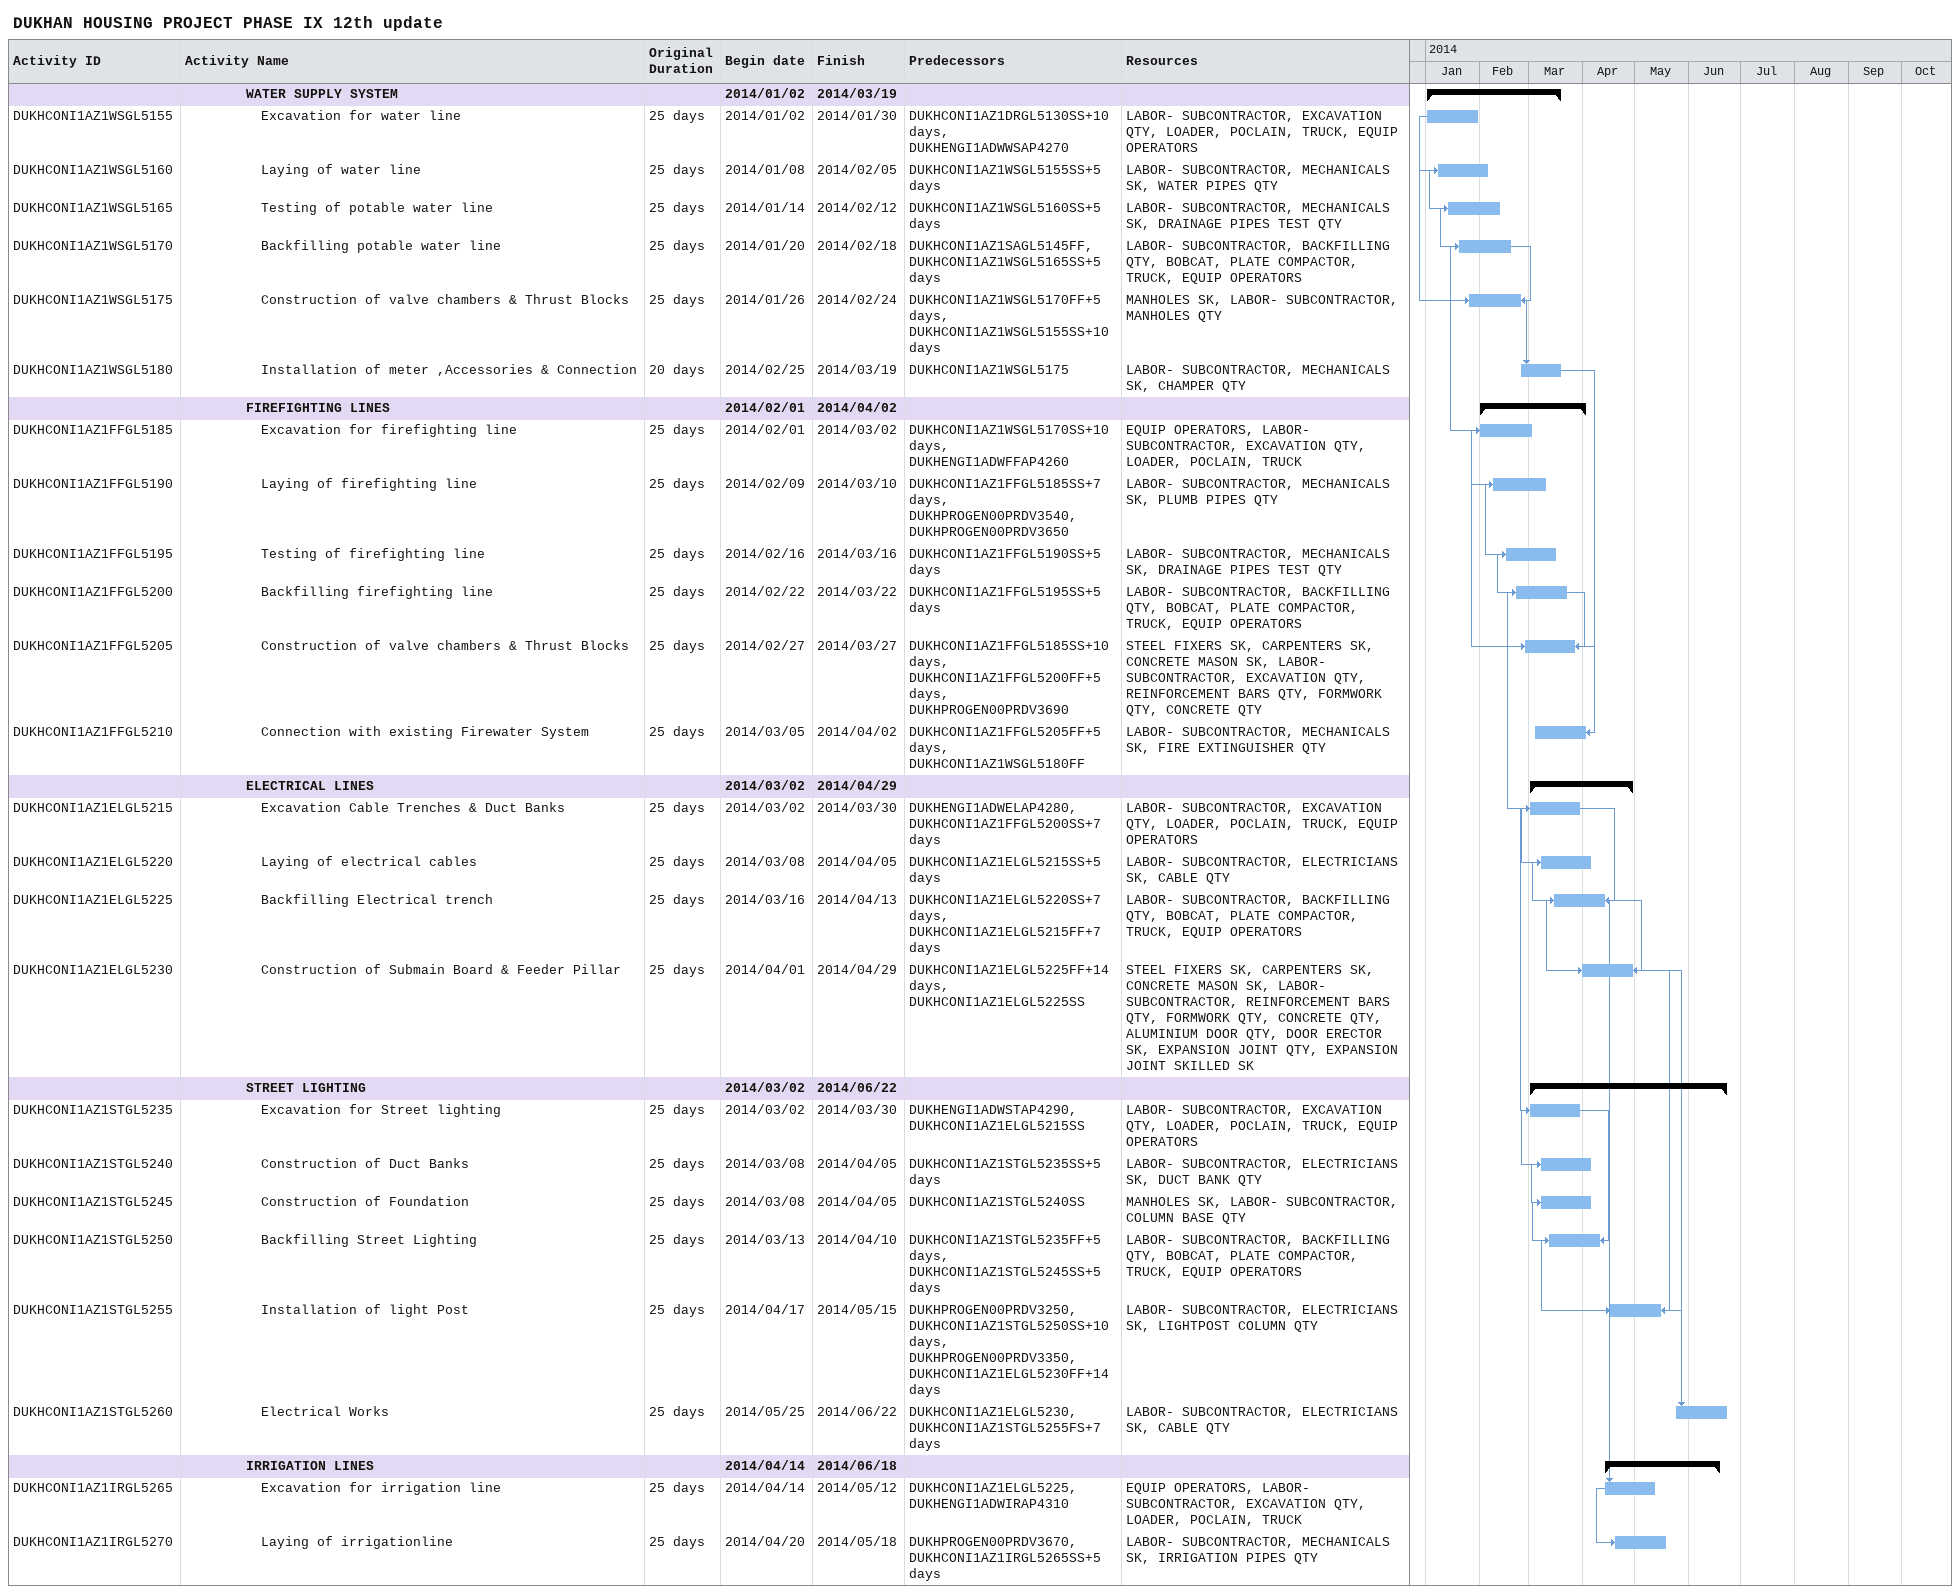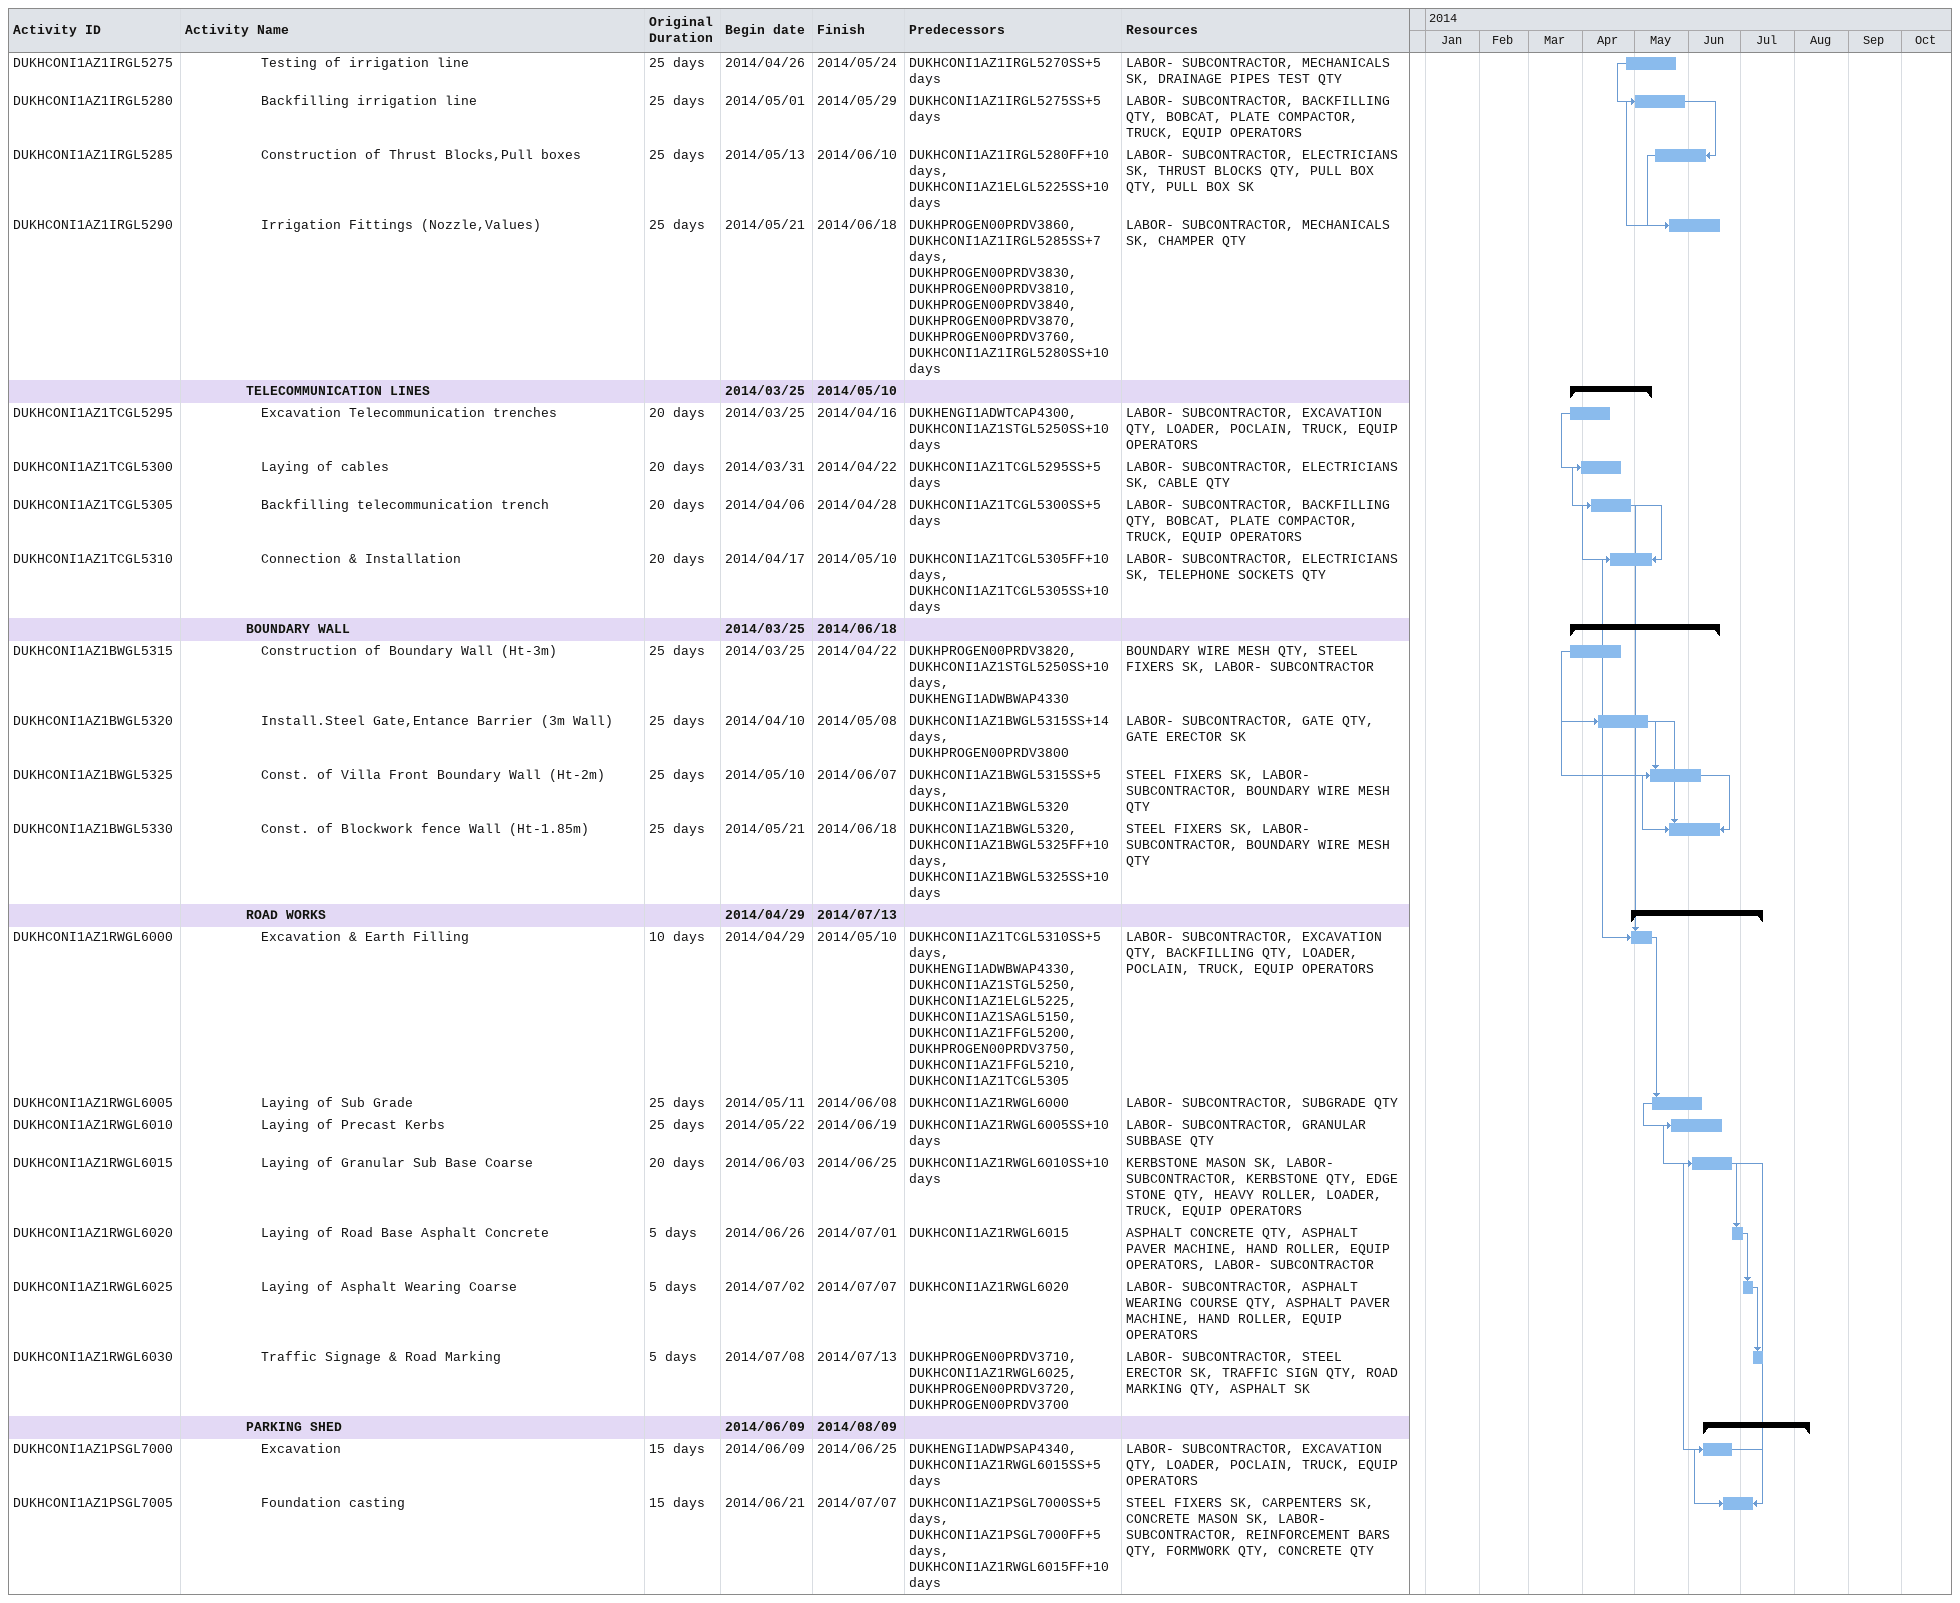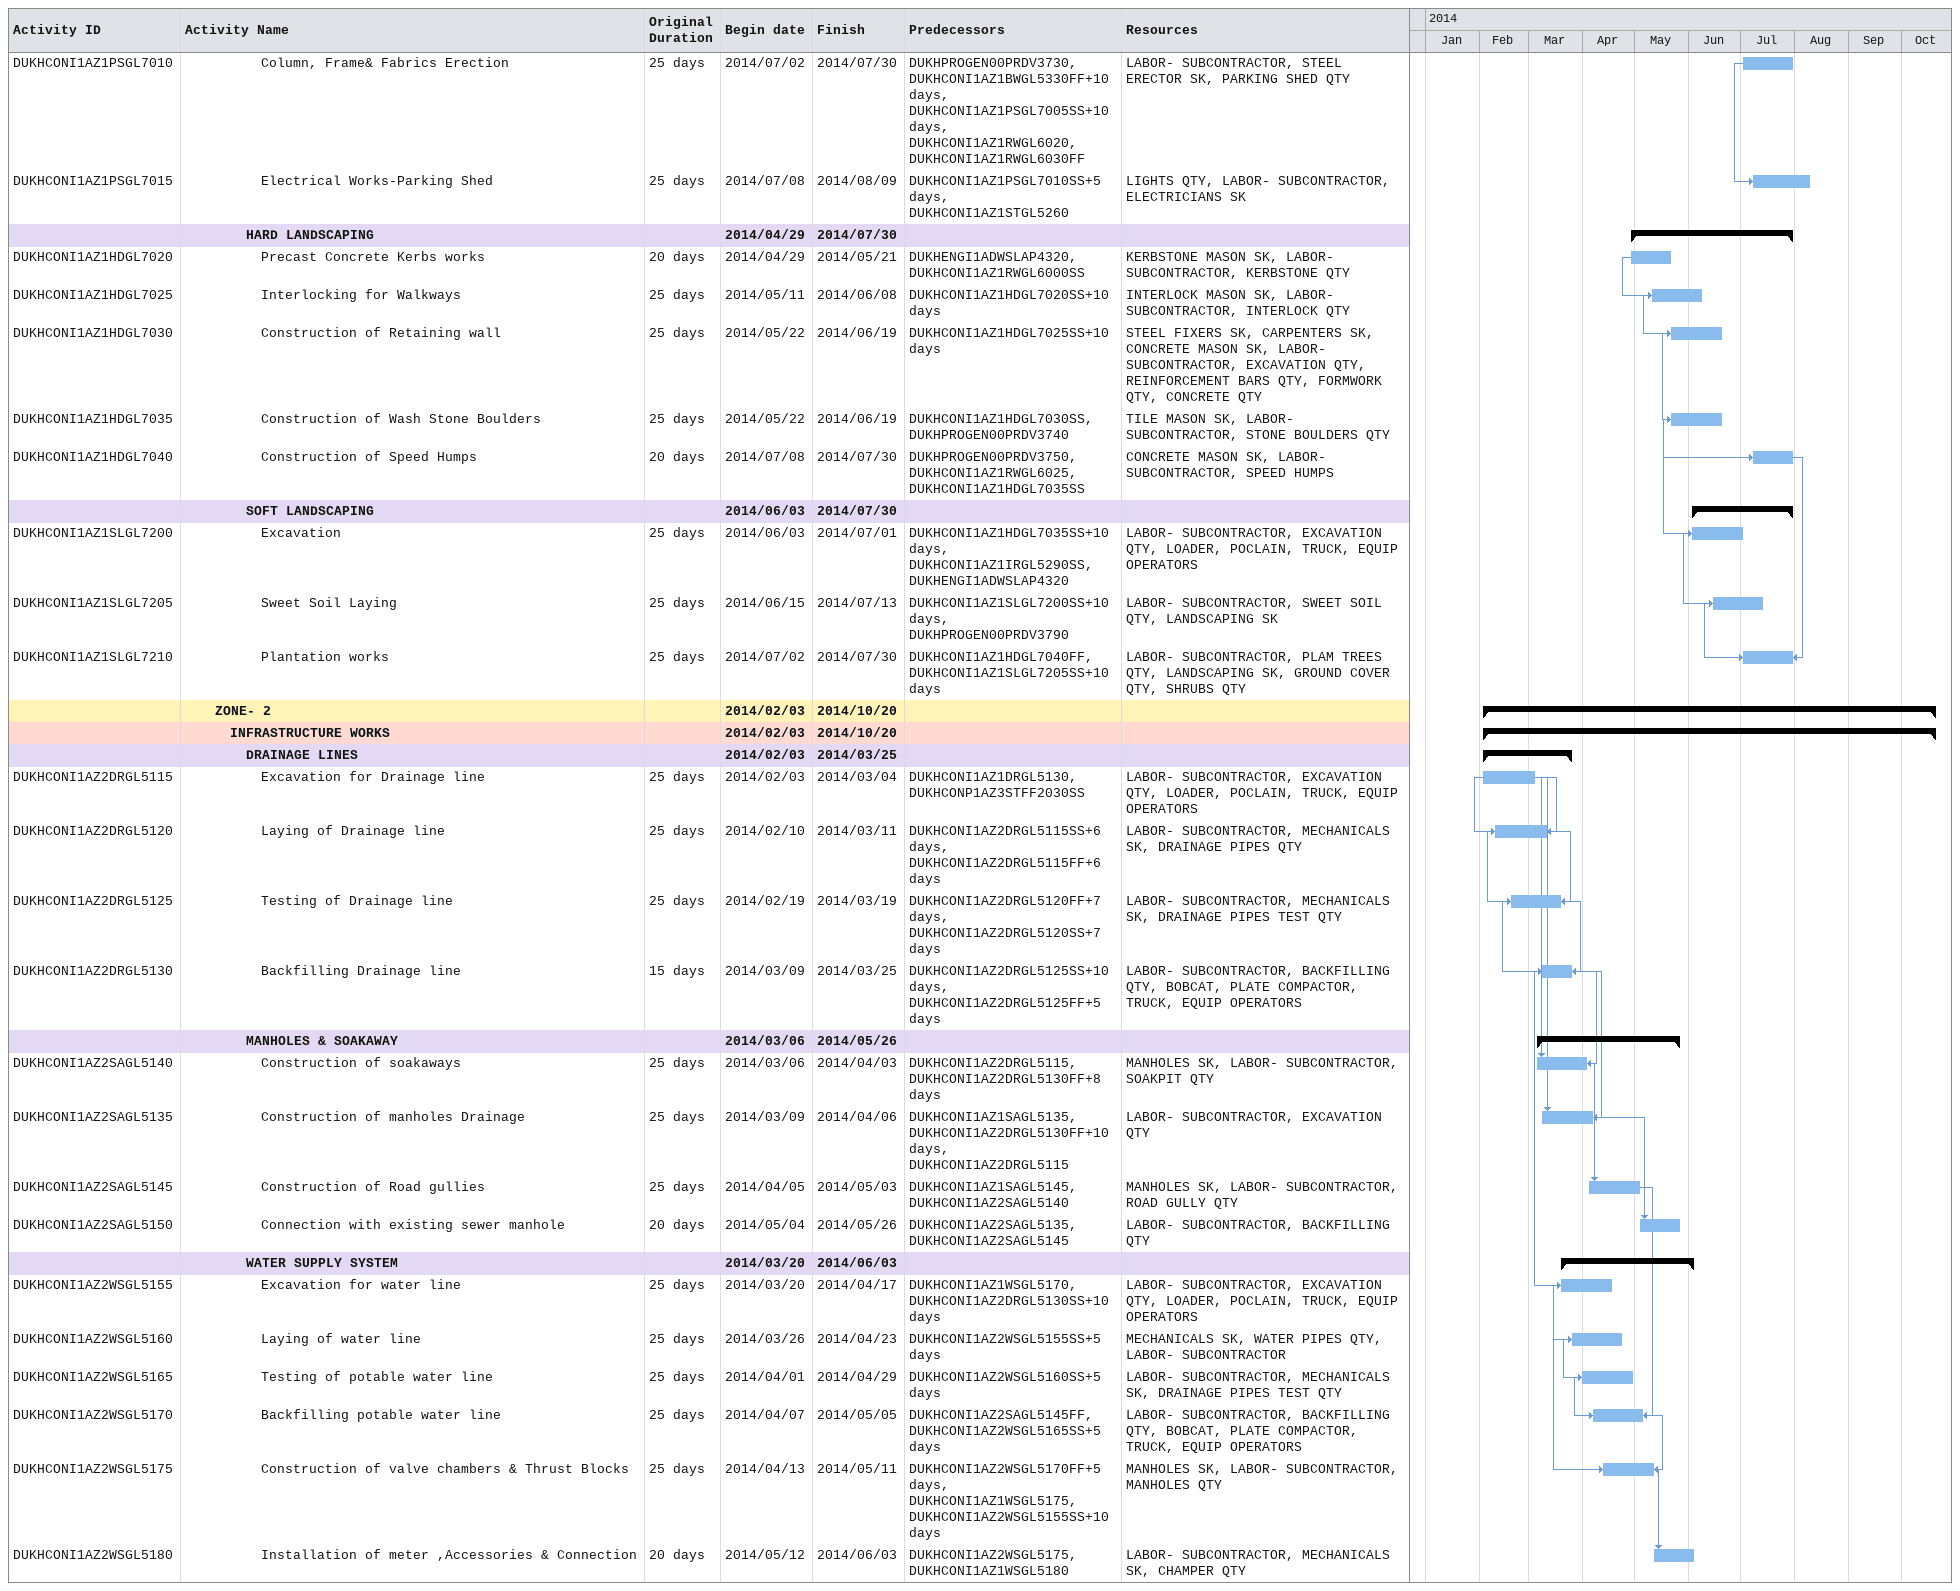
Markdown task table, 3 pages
DUKHAN HOUSING PROJECT PHASE IX 12th update

| ID | Level | Task | Original duration | Start | Finish | Predecessors | Resources |
|---|---|---|---|---|---|---|---|
|  | 5 | **WATER SUPPLY SYSTEM** |  | 2014-01-02 | 2014-03-19 |  |  |
| DUKHCONI1AZ1WSGL5155 | 6 | Excavation for water line | 25d | 2014-01-02 | 2014-01-30 | DUKHCONI1AZ1DRGL5130SS+10d, DUKHENGI1ADWWSAP4270 | LABOR- SUBCONTRACTOR, EXCAVATION QTY, LOADER, POCLAIN, TRUCK, EQUIP OPERATORS |
| DUKHCONI1AZ1WSGL5160 | 6 | Laying of water line | 25d | 2014-01-08 | 2014-02-05 | DUKHCONI1AZ1WSGL5155SS+5d | LABOR- SUBCONTRACTOR, MECHANICALS SK, WATER PIPES QTY |
| DUKHCONI1AZ1WSGL5165 | 6 | Testing of potable water line | 25d | 2014-01-14 | 2014-02-12 | DUKHCONI1AZ1WSGL5160SS+5d | LABOR- SUBCONTRACTOR, MECHANICALS SK, DRAINAGE PIPES TEST QTY |
| DUKHCONI1AZ1WSGL5170 | 6 | Backfilling potable water line | 25d | 2014-01-20 | 2014-02-18 | DUKHCONI1AZ1SAGL5145FF, DUKHCONI1AZ1WSGL5165SS+5d | LABOR- SUBCONTRACTOR, BACKFILLING QTY, BOBCAT, PLATE COMPACTOR, TRUCK, EQUIP OPERATORS |
| DUKHCONI1AZ1WSGL5175 | 6 | Construction of valve chambers & Thrust Blocks | 25d | 2014-01-26 | 2014-02-24 | DUKHCONI1AZ1WSGL5170FF+5d, DUKHCONI1AZ1WSGL5155SS+10d | MANHOLES SK, LABOR- SUBCONTRACTOR, MANHOLES QTY |
| DUKHCONI1AZ1WSGL5180 | 6 | Installation of meter ,Accessories & Connection | 20d | 2014-02-25 | 2014-03-19 | DUKHCONI1AZ1WSGL5175 | LABOR- SUBCONTRACTOR, MECHANICALS SK, CHAMPER QTY |
|  | 5 | **FIREFIGHTING LINES** |  | 2014-02-01 | 2014-04-02 |  |  |
| DUKHCONI1AZ1FFGL5185 | 6 | Excavation for firefighting line | 25d | 2014-02-01 | 2014-03-02 | DUKHCONI1AZ1WSGL5170SS+10d, DUKHENGI1ADWFFAP4260 | EQUIP OPERATORS, LABOR- SUBCONTRACTOR, EXCAVATION QTY, LOADER, POCLAIN, TRUCK |
| DUKHCONI1AZ1FFGL5190 | 6 | Laying of firefighting line | 25d | 2014-02-09 | 2014-03-10 | DUKHCONI1AZ1FFGL5185SS+7d, DUKHPROGEN00PRDV3540, DUKHPROGEN00PRDV3650 | LABOR- SUBCONTRACTOR, MECHANICALS SK, PLUMB PIPES QTY |
| DUKHCONI1AZ1FFGL5195 | 6 | Testing of firefighting line | 25d | 2014-02-16 | 2014-03-16 | DUKHCONI1AZ1FFGL5190SS+5d | LABOR- SUBCONTRACTOR, MECHANICALS SK, DRAINAGE PIPES TEST QTY |
| DUKHCONI1AZ1FFGL5200 | 6 | Backfilling firefighting line | 25d | 2014-02-22 | 2014-03-22 | DUKHCONI1AZ1FFGL5195SS+5d | LABOR- SUBCONTRACTOR, BACKFILLING QTY, BOBCAT, PLATE COMPACTOR, TRUCK, EQUIP OPERATORS |
| DUKHCONI1AZ1FFGL5205 | 6 | Construction of valve chambers & Thrust Blocks | 25d | 2014-02-27 | 2014-03-27 | DUKHCONI1AZ1FFGL5185SS+10d, DUKHCONI1AZ1FFGL5200FF+5d, DUKHPROGEN00PRDV3690 | STEEL FIXERS SK, CARPENTERS SK, CONCRETE MASON SK, LABOR- SUBCONTRACTOR, EXCAVATION QTY, REINFORCEMENT BARS QTY, FORMWORK QTY, CONCRETE QTY |
| DUKHCONI1AZ1FFGL5210 | 6 | Connection with existing Firewater System | 25d | 2014-03-05 | 2014-04-02 | DUKHCONI1AZ1FFGL5205FF+5d, DUKHCONI1AZ1WSGL5180FF | LABOR- SUBCONTRACTOR, MECHANICALS SK, FIRE EXTINGUISHER QTY |
|  | 5 | **ELECTRICAL LINES** |  | 2014-03-02 | 2014-04-29 |  |  |
| DUKHCONI1AZ1ELGL5215 | 6 | Excavation Cable Trenches & Duct Banks | 25d | 2014-03-02 | 2014-03-30 | DUKHENGI1ADWELAP4280, DUKHCONI1AZ1FFGL5200SS+7d | LABOR- SUBCONTRACTOR, EXCAVATION QTY, LOADER, POCLAIN, TRUCK, EQUIP OPERATORS |
| DUKHCONI1AZ1ELGL5220 | 6 | Laying of electrical cables | 25d | 2014-03-08 | 2014-04-05 | DUKHCONI1AZ1ELGL5215SS+5d | LABOR- SUBCONTRACTOR, ELECTRICIANS SK, CABLE QTY |
| DUKHCONI1AZ1ELGL5225 | 6 | Backfilling Electrical trench | 25d | 2014-03-16 | 2014-04-13 | DUKHCONI1AZ1ELGL5220SS+7d, DUKHCONI1AZ1ELGL5215FF+7d | LABOR- SUBCONTRACTOR, BACKFILLING QTY, BOBCAT, PLATE COMPACTOR, TRUCK, EQUIP OPERATORS |
| DUKHCONI1AZ1ELGL5230 | 6 | Construction of Submain Board & Feeder Pillar | 25d | 2014-04-01 | 2014-04-29 | DUKHCONI1AZ1ELGL5225FF+14d, DUKHCONI1AZ1ELGL5225SS | STEEL FIXERS SK, CARPENTERS SK, CONCRETE MASON SK, LABOR- SUBCONTRACTOR, REINFORCEMENT BARS QTY, FORMWORK QTY, CONCRETE QTY, ALUMINIUM DOOR QTY, DOOR ERECTOR SK, EXPANSION JOINT QTY, EXPANSION JOINT SKILLED SK |
|  | 5 | **STREET LIGHTING** |  | 2014-03-02 | 2014-06-22 |  |  |
| DUKHCONI1AZ1STGL5235 | 6 | Excavation for Street lighting | 25d | 2014-03-02 | 2014-03-30 | DUKHENGI1ADWSTAP4290, DUKHCONI1AZ1ELGL5215SS | LABOR- SUBCONTRACTOR, EXCAVATION QTY, LOADER, POCLAIN, TRUCK, EQUIP OPERATORS |
| DUKHCONI1AZ1STGL5240 | 6 | Construction of Duct Banks | 25d | 2014-03-08 | 2014-04-05 | DUKHCONI1AZ1STGL5235SS+5d | LABOR- SUBCONTRACTOR, ELECTRICIANS SK, DUCT BANK QTY |
| DUKHCONI1AZ1STGL5245 | 6 | Construction of Foundation | 25d | 2014-03-08 | 2014-04-05 | DUKHCONI1AZ1STGL5240SS | MANHOLES SK, LABOR- SUBCONTRACTOR, COLUMN BASE QTY |
| DUKHCONI1AZ1STGL5250 | 6 | Backfilling Street Lighting | 25d | 2014-03-13 | 2014-04-10 | DUKHCONI1AZ1STGL5235FF+5d, DUKHCONI1AZ1STGL5245SS+5d | LABOR- SUBCONTRACTOR, BACKFILLING QTY, BOBCAT, PLATE COMPACTOR, TRUCK, EQUIP OPERATORS |
| DUKHCONI1AZ1STGL5255 | 6 | Installation of light Post | 25d | 2014-04-17 | 2014-05-15 | DUKHPROGEN00PRDV3250, DUKHCONI1AZ1STGL5250SS+10d, DUKHPROGEN00PRDV3350, DUKHCONI1AZ1ELGL5230FF+14d | LABOR- SUBCONTRACTOR, ELECTRICIANS SK, LIGHTPOST COLUMN QTY |
| DUKHCONI1AZ1STGL5260 | 6 | Electrical Works | 25d | 2014-05-25 | 2014-06-22 | DUKHCONI1AZ1ELGL5230, DUKHCONI1AZ1STGL5255FS+7d | LABOR- SUBCONTRACTOR, ELECTRICIANS SK, CABLE QTY |
|  | 5 | **IRRIGATION LINES** |  | 2014-04-14 | 2014-06-18 |  |  |
| DUKHCONI1AZ1IRGL5265 | 6 | Excavation for irrigation line | 25d | 2014-04-14 | 2014-05-12 | DUKHCONI1AZ1ELGL5225, DUKHENGI1ADWIRAP4310 | EQUIP OPERATORS, LABOR- SUBCONTRACTOR, EXCAVATION QTY, LOADER, POCLAIN, TRUCK |
| DUKHCONI1AZ1IRGL5270 | 6 | Laying of irrigationline | 25d | 2014-04-20 | 2014-05-18 | DUKHPROGEN00PRDV3670, DUKHCONI1AZ1IRGL5265SS+5d | LABOR- SUBCONTRACTOR, MECHANICALS SK, IRRIGATION PIPES QTY |
| DUKHCONI1AZ1IRGL5275 | 6 | Testing of irrigation line | 25d | 2014-04-26 | 2014-05-24 | DUKHCONI1AZ1IRGL5270SS+5d | LABOR- SUBCONTRACTOR, MECHANICALS SK, DRAINAGE PIPES TEST QTY |
| DUKHCONI1AZ1IRGL5280 | 6 | Backfilling irrigation line | 25d | 2014-05-01 | 2014-05-29 | DUKHCONI1AZ1IRGL5275SS+5d | LABOR- SUBCONTRACTOR, BACKFILLING QTY, BOBCAT, PLATE COMPACTOR, TRUCK, EQUIP OPERATORS |
| DUKHCONI1AZ1IRGL5285 | 6 | Construction of Thrust Blocks,Pull boxes | 25d | 2014-05-13 | 2014-06-10 | DUKHCONI1AZ1IRGL5280FF+10d, DUKHCONI1AZ1ELGL5225SS+10d | LABOR- SUBCONTRACTOR, ELECTRICIANS SK, THRUST BLOCKS QTY, PULL BOX QTY, PULL BOX SK |
| DUKHCONI1AZ1IRGL5290 | 6 | Irrigation Fittings (Nozzle,Values) | 25d | 2014-05-21 | 2014-06-18 | DUKHPROGEN00PRDV3860, DUKHCONI1AZ1IRGL5285SS+7d, DUKHPROGEN00PRDV3830, DUKHPROGEN00PRDV3810, DUKHPROGEN00PRDV3840, DUKHPROGEN00PRDV3870, DUKHPROGEN00PRDV3760, DUKHCONI1AZ1IRGL5280SS+10d | LABOR- SUBCONTRACTOR, MECHANICALS SK, CHAMPER QTY |
|  | 5 | **TELECOMMUNICATION LINES** |  | 2014-03-25 | 2014-05-10 |  |  |
| DUKHCONI1AZ1TCGL5295 | 6 | Excavation Telecommunication trenches | 20d | 2014-03-25 | 2014-04-16 | DUKHENGI1ADWTCAP4300, DUKHCONI1AZ1STGL5250SS+10d | LABOR- SUBCONTRACTOR, EXCAVATION QTY, LOADER, POCLAIN, TRUCK, EQUIP OPERATORS |
| DUKHCONI1AZ1TCGL5300 | 6 | Laying of cables | 20d | 2014-03-31 | 2014-04-22 | DUKHCONI1AZ1TCGL5295SS+5d | LABOR- SUBCONTRACTOR, ELECTRICIANS SK, CABLE QTY |
| DUKHCONI1AZ1TCGL5305 | 6 | Backfilling telecommunication trench | 20d | 2014-04-06 | 2014-04-28 | DUKHCONI1AZ1TCGL5300SS+5d | LABOR- SUBCONTRACTOR, BACKFILLING QTY, BOBCAT, PLATE COMPACTOR, TRUCK, EQUIP OPERATORS |
| DUKHCONI1AZ1TCGL5310 | 6 | Connection & Installation | 20d | 2014-04-17 | 2014-05-10 | DUKHCONI1AZ1TCGL5305FF+10d, DUKHCONI1AZ1TCGL5305SS+10d | LABOR- SUBCONTRACTOR, ELECTRICIANS SK, TELEPHONE SOCKETS QTY |
|  | 5 | **BOUNDARY WALL** |  | 2014-03-25 | 2014-06-18 |  |  |
| DUKHCONI1AZ1BWGL5315 | 6 | Construction of Boundary Wall (Ht-3m) | 25d | 2014-03-25 | 2014-04-22 | DUKHPROGEN00PRDV3820, DUKHCONI1AZ1STGL5250SS+10d, DUKHENGI1ADWBWAP4330 | BOUNDARY WIRE MESH QTY, STEEL FIXERS SK, LABOR- SUBCONTRACTOR |
| DUKHCONI1AZ1BWGL5320 | 6 | Install.Steel Gate,Entance Barrier (3m Wall) | 25d | 2014-04-10 | 2014-05-08 | DUKHCONI1AZ1BWGL5315SS+14d, DUKHPROGEN00PRDV3800 | LABOR- SUBCONTRACTOR, GATE QTY, GATE ERECTOR SK |
| DUKHCONI1AZ1BWGL5325 | 6 | Const. of Villa Front Boundary Wall (Ht-2m) | 25d | 2014-05-10 | 2014-06-07 | DUKHCONI1AZ1BWGL5315SS+5d, DUKHCONI1AZ1BWGL5320 | STEEL FIXERS SK, LABOR- SUBCONTRACTOR, BOUNDARY WIRE MESH QTY |
| DUKHCONI1AZ1BWGL5330 | 6 | Const. of Blockwork fence Wall (Ht-1.85m) | 25d | 2014-05-21 | 2014-06-18 | DUKHCONI1AZ1BWGL5320, DUKHCONI1AZ1BWGL5325FF+10d, DUKHCONI1AZ1BWGL5325SS+10d | STEEL FIXERS SK, LABOR- SUBCONTRACTOR, BOUNDARY WIRE MESH QTY |
|  | 5 | **ROAD WORKS** |  | 2014-04-29 | 2014-07-13 |  |  |
| DUKHCONI1AZ1RWGL6000 | 6 | Excavation & Earth Filling | 10d | 2014-04-29 | 2014-05-10 | DUKHCONI1AZ1TCGL5310SS+5d, DUKHENGI1ADWBWAP4330, DUKHCONI1AZ1STGL5250, DUKHCONI1AZ1ELGL5225, DUKHCONI1AZ1SAGL5150, DUKHCONI1AZ1FFGL5200, DUKHPROGEN00PRDV3750, DUKHCONI1AZ1FFGL5210, DUKHCONI1AZ1TCGL5305 | LABOR- SUBCONTRACTOR, EXCAVATION QTY, BACKFILLING QTY, LOADER, POCLAIN, TRUCK, EQUIP OPERATORS |
| DUKHCONI1AZ1RWGL6005 | 6 | Laying of Sub Grade | 25d | 2014-05-11 | 2014-06-08 | DUKHCONI1AZ1RWGL6000 | LABOR- SUBCONTRACTOR, SUBGRADE QTY |
| DUKHCONI1AZ1RWGL6010 | 6 | Laying of Precast Kerbs | 25d | 2014-05-22 | 2014-06-19 | DUKHCONI1AZ1RWGL6005SS+10d | LABOR- SUBCONTRACTOR, GRANULAR SUBBASE QTY |
| DUKHCONI1AZ1RWGL6015 | 6 | Laying of Granular Sub Base Coarse | 20d | 2014-06-03 | 2014-06-25 | DUKHCONI1AZ1RWGL6010SS+10d | KERBSTONE MASON SK, LABOR- SUBCONTRACTOR, KERBSTONE QTY, EDGE STONE QTY, HEAVY ROLLER, LOADER, TRUCK, EQUIP OPERATORS |
| DUKHCONI1AZ1RWGL6020 | 6 | Laying of Road Base Asphalt Concrete | 5d | 2014-06-26 | 2014-07-01 | DUKHCONI1AZ1RWGL6015 | ASPHALT CONCRETE QTY, ASPHALT PAVER MACHINE, HAND ROLLER, EQUIP OPERATORS, LABOR- SUBCONTRACTOR |
| DUKHCONI1AZ1RWGL6025 | 6 | Laying of Asphalt Wearing Coarse | 5d | 2014-07-02 | 2014-07-07 | DUKHCONI1AZ1RWGL6020 | LABOR- SUBCONTRACTOR, ASPHALT WEARING COURSE QTY, ASPHALT PAVER MACHINE, HAND ROLLER, EQUIP OPERATORS |
| DUKHCONI1AZ1RWGL6030 | 6 | Traffic Signage & Road Marking | 5d | 2014-07-08 | 2014-07-13 | DUKHPROGEN00PRDV3710, DUKHCONI1AZ1RWGL6025, DUKHPROGEN00PRDV3720, DUKHPROGEN00PRDV3700 | LABOR- SUBCONTRACTOR, STEEL ERECTOR SK, TRAFFIC SIGN QTY, ROAD MARKING QTY, ASPHALT SK |
|  | 5 | **PARKING SHED** |  | 2014-06-09 | 2014-08-09 |  |  |
| DUKHCONI1AZ1PSGL7000 | 6 | Excavation | 15d | 2014-06-09 | 2014-06-25 | DUKHENGI1ADWPSAP4340, DUKHCONI1AZ1RWGL6015SS+5d | LABOR- SUBCONTRACTOR, EXCAVATION QTY, LOADER, POCLAIN, TRUCK, EQUIP OPERATORS |
| DUKHCONI1AZ1PSGL7005 | 6 | Foundation casting | 15d | 2014-06-21 | 2014-07-07 | DUKHCONI1AZ1PSGL7000SS+5d, DUKHCONI1AZ1PSGL7000FF+5d, DUKHCONI1AZ1RWGL6015FF+10d | STEEL FIXERS SK, CARPENTERS SK, CONCRETE MASON SK, LABOR- SUBCONTRACTOR, REINFORCEMENT BARS QTY, FORMWORK QTY, CONCRETE QTY |
| DUKHCONI1AZ1PSGL7010 | 6 | Column, Frame& Fabrics Erection | 25d | 2014-07-02 | 2014-07-30 | DUKHPROGEN00PRDV3730, DUKHCONI1AZ1BWGL5330FF+10d, DUKHCONI1AZ1PSGL7005SS+10d, DUKHCONI1AZ1RWGL6020, DUKHCONI1AZ1RWGL6030FF | LABOR- SUBCONTRACTOR, STEEL ERECTOR SK, PARKING SHED QTY |
| DUKHCONI1AZ1PSGL7015 | 6 | Electrical Works-Parking Shed | 25d | 2014-07-08 | 2014-08-09 | DUKHCONI1AZ1PSGL7010SS+5d, DUKHCONI1AZ1STGL5260 | LIGHTS QTY, LABOR- SUBCONTRACTOR, ELECTRICIANS SK |
|  | 5 | **HARD LANDSCAPING** |  | 2014-04-29 | 2014-07-30 |  |  |
| DUKHCONI1AZ1HDGL7020 | 6 | Precast Concrete Kerbs works | 20d | 2014-04-29 | 2014-05-21 | DUKHENGI1ADWSLAP4320, DUKHCONI1AZ1RWGL6000SS | KERBSTONE MASON SK, LABOR- SUBCONTRACTOR, KERBSTONE QTY |
| DUKHCONI1AZ1HDGL7025 | 6 | Interlocking for Walkways | 25d | 2014-05-11 | 2014-06-08 | DUKHCONI1AZ1HDGL7020SS+10d | INTERLOCK MASON SK, LABOR- SUBCONTRACTOR, INTERLOCK QTY |
| DUKHCONI1AZ1HDGL7030 | 6 | Construction of Retaining wall | 25d | 2014-05-22 | 2014-06-19 | DUKHCONI1AZ1HDGL7025SS+10d | STEEL FIXERS SK, CARPENTERS SK, CONCRETE MASON SK, LABOR- SUBCONTRACTOR, EXCAVATION QTY, REINFORCEMENT BARS QTY, FORMWORK QTY, CONCRETE QTY |
| DUKHCONI1AZ1HDGL7035 | 6 | Construction of Wash Stone Boulders | 25d | 2014-05-22 | 2014-06-19 | DUKHCONI1AZ1HDGL7030SS, DUKHPROGEN00PRDV3740 | TILE MASON SK, LABOR- SUBCONTRACTOR, STONE BOULDERS QTY |
| DUKHCONI1AZ1HDGL7040 | 6 | Construction of Speed Humps | 20d | 2014-07-08 | 2014-07-30 | DUKHPROGEN00PRDV3750, DUKHCONI1AZ1RWGL6025, DUKHCONI1AZ1HDGL7035SS | CONCRETE MASON SK, LABOR- SUBCONTRACTOR, SPEED HUMPS |
|  | 5 | **SOFT LANDSCAPING** |  | 2014-06-03 | 2014-07-30 |  |  |
| DUKHCONI1AZ1SLGL7200 | 6 | Excavation | 25d | 2014-06-03 | 2014-07-01 | DUKHCONI1AZ1HDGL7035SS+10d, DUKHCONI1AZ1IRGL5290SS, DUKHENGI1ADWSLAP4320 | LABOR- SUBCONTRACTOR, EXCAVATION QTY, LOADER, POCLAIN, TRUCK, EQUIP OPERATORS |
| DUKHCONI1AZ1SLGL7205 | 6 | Sweet Soil Laying | 25d | 2014-06-15 | 2014-07-13 | DUKHCONI1AZ1SLGL7200SS+10d, DUKHPROGEN00PRDV3790 | LABOR- SUBCONTRACTOR, SWEET SOIL QTY, LANDSCAPING SK |
| DUKHCONI1AZ1SLGL7210 | 6 | Plantation works | 25d | 2014-07-02 | 2014-07-30 | DUKHCONI1AZ1HDGL7040FF, DUKHCONI1AZ1SLGL7205SS+10d | LABOR- SUBCONTRACTOR, PLAM TREES QTY, LANDSCAPING SK, GROUND COVER QTY, SHRUBS QTY |
|  | 3 | **ZONE- 2** |  | 2014-02-03 | 2014-10-20 |  |  |
|  | 4 | **INFRASTRUCTURE WORKS** |  | 2014-02-03 | 2014-10-20 |  |  |
|  | 5 | **DRAINAGE LINES** |  | 2014-02-03 | 2014-03-25 |  |  |
| DUKHCONI1AZ2DRGL5115 | 6 | Excavation for Drainage line | 25d | 2014-02-03 | 2014-03-04 | DUKHCONI1AZ1DRGL5130, DUKHCONP1AZ3STFF2030SS | LABOR- SUBCONTRACTOR, EXCAVATION QTY, LOADER, POCLAIN, TRUCK, EQUIP OPERATORS |
| DUKHCONI1AZ2DRGL5120 | 6 | Laying of Drainage line | 25d | 2014-02-10 | 2014-03-11 | DUKHCONI1AZ2DRGL5115SS+6d, DUKHCONI1AZ2DRGL5115FF+6d | LABOR- SUBCONTRACTOR, MECHANICALS SK, DRAINAGE PIPES QTY |
| DUKHCONI1AZ2DRGL5125 | 6 | Testing of Drainage line | 25d | 2014-02-19 | 2014-03-19 | DUKHCONI1AZ2DRGL5120FF+7d, DUKHCONI1AZ2DRGL5120SS+7d | LABOR- SUBCONTRACTOR, MECHANICALS SK, DRAINAGE PIPES TEST QTY |
| DUKHCONI1AZ2DRGL5130 | 6 | Backfilling Drainage line | 15d | 2014-03-09 | 2014-03-25 | DUKHCONI1AZ2DRGL5125SS+10d, DUKHCONI1AZ2DRGL5125FF+5d | LABOR- SUBCONTRACTOR, BACKFILLING QTY, BOBCAT, PLATE COMPACTOR, TRUCK, EQUIP OPERATORS |
|  | 5 | **MANHOLES & SOAKAWAY** |  | 2014-03-06 | 2014-05-26 |  |  |
| DUKHCONI1AZ2SAGL5140 | 6 | Construction of soakaways | 25d | 2014-03-06 | 2014-04-03 | DUKHCONI1AZ2DRGL5115, DUKHCONI1AZ2DRGL5130FF+8d | MANHOLES SK, LABOR- SUBCONTRACTOR, SOAKPIT QTY |
| DUKHCONI1AZ2SAGL5135 | 6 | Construction of manholes Drainage | 25d | 2014-03-09 | 2014-04-06 | DUKHCONI1AZ1SAGL5135, DUKHCONI1AZ2DRGL5130FF+10d, DUKHCONI1AZ2DRGL5115 | LABOR- SUBCONTRACTOR, EXCAVATION QTY |
| DUKHCONI1AZ2SAGL5145 | 6 | Construction of Road gullies | 25d | 2014-04-05 | 2014-05-03 | DUKHCONI1AZ1SAGL5145, DUKHCONI1AZ2SAGL5140 | MANHOLES SK, LABOR- SUBCONTRACTOR, ROAD GULLY QTY |
| DUKHCONI1AZ2SAGL5150 | 6 | Connection with existing sewer manhole | 20d | 2014-05-04 | 2014-05-26 | DUKHCONI1AZ2SAGL5135, DUKHCONI1AZ2SAGL5145 | LABOR- SUBCONTRACTOR, BACKFILLING QTY |
|  | 5 | **WATER SUPPLY SYSTEM** |  | 2014-03-20 | 2014-06-03 |  |  |
| DUKHCONI1AZ2WSGL5155 | 6 | Excavation for water line | 25d | 2014-03-20 | 2014-04-17 | DUKHCONI1AZ1WSGL5170, DUKHCONI1AZ2DRGL5130SS+10d | LABOR- SUBCONTRACTOR, EXCAVATION QTY, LOADER, POCLAIN, TRUCK, EQUIP OPERATORS |
| DUKHCONI1AZ2WSGL5160 | 6 | Laying of water line | 25d | 2014-03-26 | 2014-04-23 | DUKHCONI1AZ2WSGL5155SS+5d | MECHANICALS SK, WATER PIPES QTY, LABOR- SUBCONTRACTOR |
| DUKHCONI1AZ2WSGL5165 | 6 | Testing of potable water line | 25d | 2014-04-01 | 2014-04-29 | DUKHCONI1AZ2WSGL5160SS+5d | LABOR- SUBCONTRACTOR, MECHANICALS SK, DRAINAGE PIPES TEST QTY |
| DUKHCONI1AZ2WSGL5170 | 6 | Backfilling potable water line | 25d | 2014-04-07 | 2014-05-05 | DUKHCONI1AZ2SAGL5145FF, DUKHCONI1AZ2WSGL5165SS+5d | LABOR- SUBCONTRACTOR, BACKFILLING QTY, BOBCAT, PLATE COMPACTOR, TRUCK, EQUIP OPERATORS |
| DUKHCONI1AZ2WSGL5175 | 6 | Construction of valve chambers & Thrust Blocks | 25d | 2014-04-13 | 2014-05-11 | DUKHCONI1AZ2WSGL5170FF+5d, DUKHCONI1AZ1WSGL5175, DUKHCONI1AZ2WSGL5155SS+10d | MANHOLES SK, LABOR- SUBCONTRACTOR, MANHOLES QTY |
| DUKHCONI1AZ2WSGL5180 | 6 | Installation of meter ,Accessories & Connection | 20d | 2014-05-12 | 2014-06-03 | DUKHCONI1AZ2WSGL5175, DUKHCONI1AZ1WSGL5180 | LABOR- SUBCONTRACTOR, MECHANICALS SK, CHAMPER QTY |
